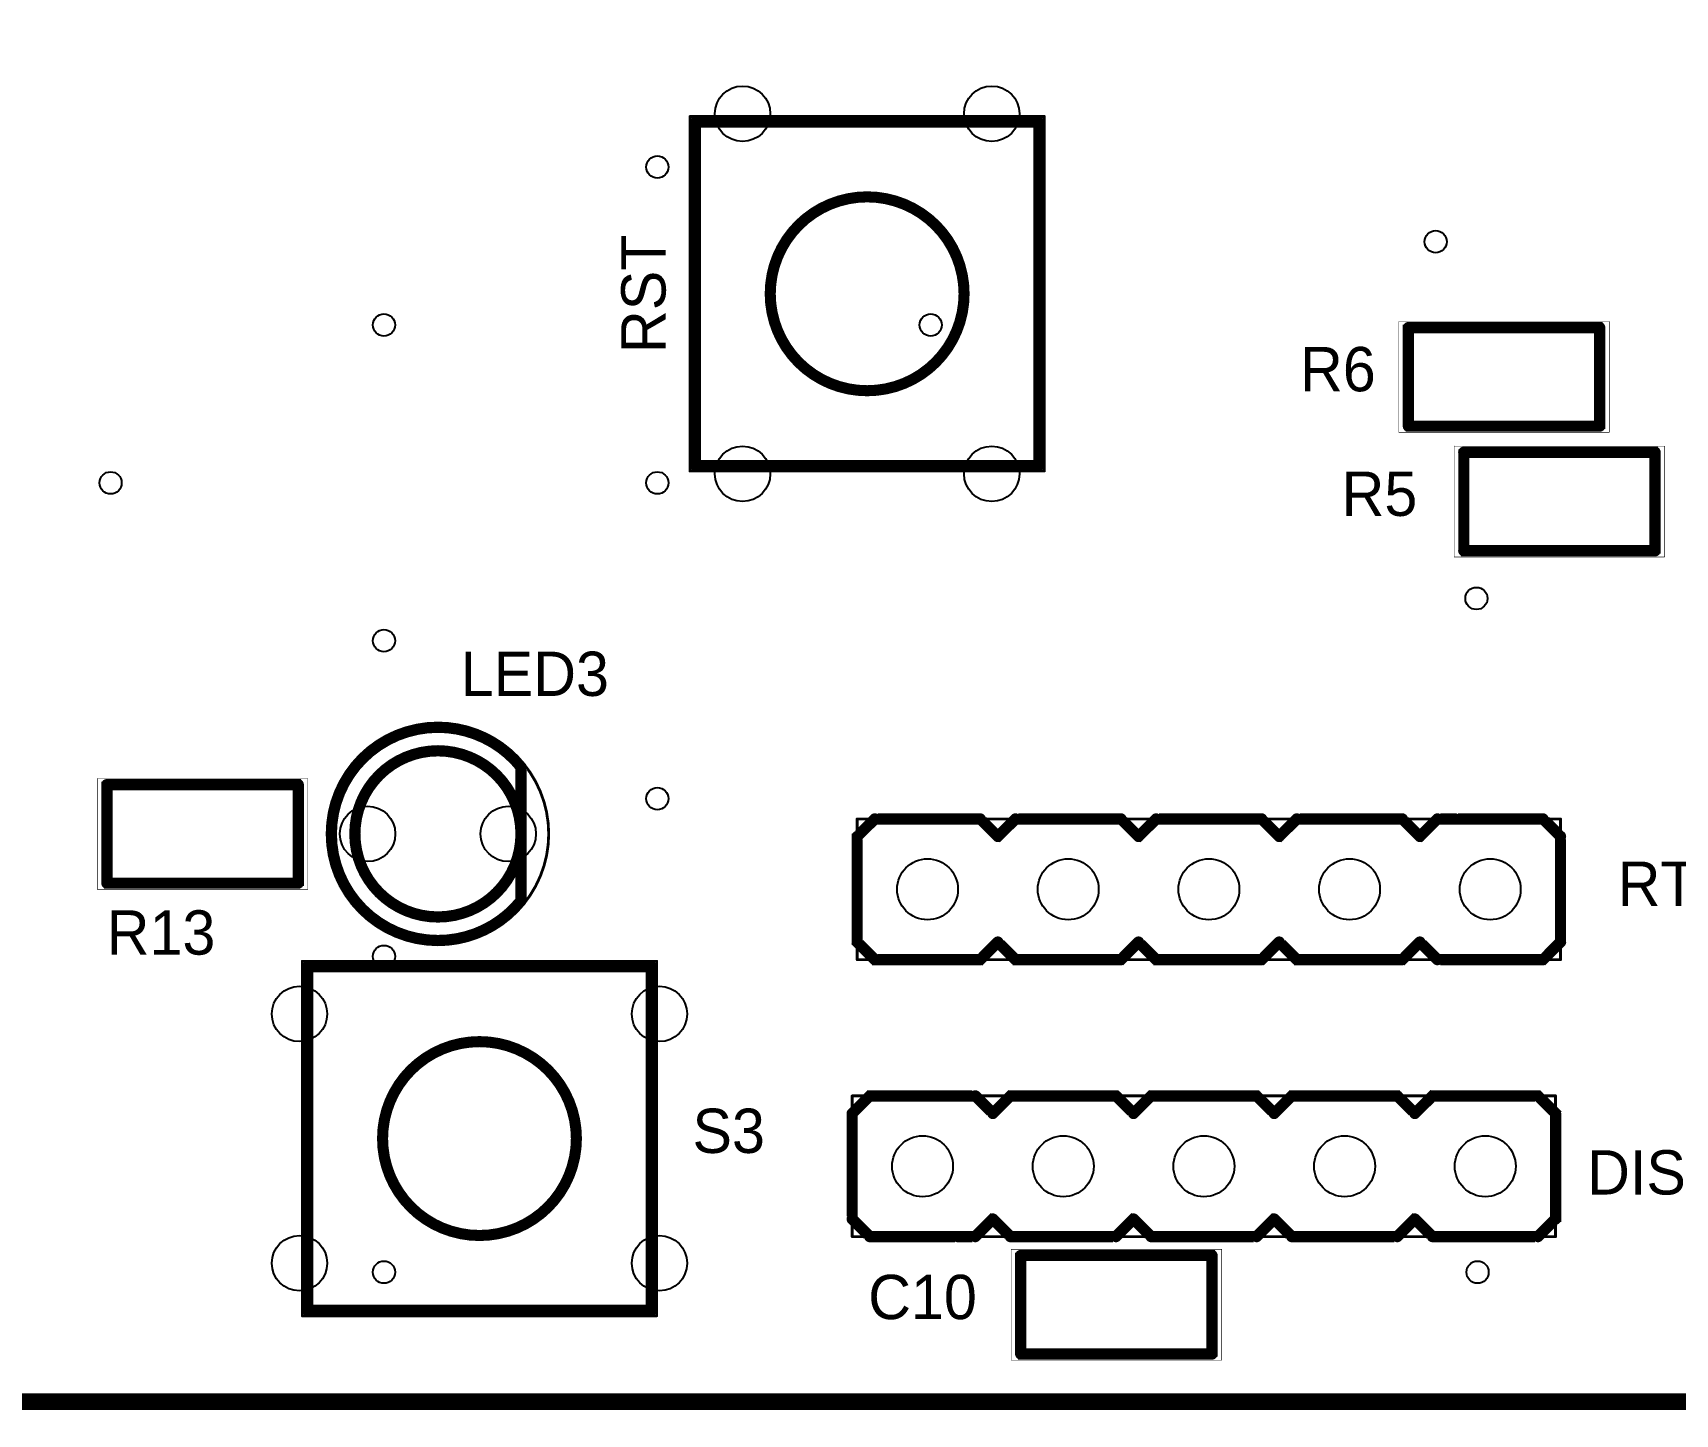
# Model space of a CAD drawing. Extents: x -73 to 71, y 0 to 57.
# Drawn here: x 24.19 to 53.84, y 6.77 to 31.71 of the extents above; entities that cross this region are included whole.
import ezdxf
from ezdxf.enums import TextEntityAlignment as Align

# ---------------------------------------------------------------- set-up
doc = ezdxf.new("R2010")
doc.units = 0
doc.layers.get('0').update_dxf_attribs({"linetype": 'CONTINUOUS'})
for name, color, linetype in [('_BOARD', 252, 'CONTINUOUS'), ('_DRILL', 251, 'CONTINUOUS'), ('SILKSCREEN_TOP', 1, 'CONTINUOUS')]:
    doc.layers.add(name, color=color, linetype=linetype)

# ---------------------------------------------------------------- blocks, each defined once
blk = doc.blocks.new('_HOLE')
blk.add_circle((0, 0), 0.5)

msp = doc.modelspace()

# ---------------------------------------------------------------- linework, layer by layer
at = {"layer": '_BOARD'}
msp.add_lwpolyline([(21, 7, 0.3, 0.3, 0), (55.5, 7, 0.15, 0.15, 0), (55.5, 6.925, 0.15, 0.15, 1), (55.5, 7.075, 0, 0, 0), (55.447, 7.053, 0.15, 0.15, 1), (55.553, 6.947, 0, 0, 0), (55.5, 7, 0, 0, 0), (55.5, 7, 0.3, 0.3, 0), (70.5, 22, 0.15, 0.15, 0), (70.553, 21.947, 0.15, 0.15, 1), (70.447, 22.053, 0, 0, 0), (70.425, 22, 0.15, 0.15, 1), (70.575, 22, 0, 0, 0), (70.5, 22, 0, 0, 0), (70.5, 22, 0.3, 0.3, 0), (70.5, 54, 0.15, 0.15, 0)], format="xyseb", dxfattribs=at)
at = {"layer": '_TOP_SIDE_'}
for points in [[(36.038, 23.8, 0.025, 0.025, 1), (36.063, 23.8, 0, 0, 0), (36.05, 23.8, 0, 0, 0), (36.05, 23.8, 0.05, 0.05, 0), (36.05, 30.2, 0.025, 0.025, 0), (36.063, 30.2, 0.025, 0.025, 1), (36.038, 30.2, 0, 0, 0), (36.05, 30.212, 0.025, 0.025, 1), (36.05, 30.188, 0, 0, 0), (36.05, 30.2, 0, 0, 0), (36.05, 30.2, 0.05, 0.05, 0), (42.45, 30.2, 0.025, 0.025, 0), (42.45, 30.188, 0.025, 0.025, 1), (42.45, 30.212, 0, 0, 0), (42.462, 30.2, 0.025, 0.025, 1), (42.438, 30.2, 0, 0, 0), (42.45, 30.2, 0, 0, 0), (42.45, 30.2, 0.05, 0.05, 0), (42.45, 23.8, 0.025, 0.025, 0), (42.438, 23.8, 0.025, 0.025, 1), (42.462, 23.8, 0, 0, 0), (42.45, 23.788, 0.025, 0.025, 1), (42.45, 23.813, 0, 0, 0), (42.45, 23.8, 0, 0, 0), (42.45, 23.8, 0.05, 0.05, 0), (36.05, 23.8, 0.05, 0.05, 0), (36.05, 23.8, 0, 0, 0), (36.05, 23.8, 0.025, 0.025, 0), (36.05, 23.813, 0.025, 0.025, 1), (36.05, 23.788, 0, 0, 0)], [(48.852, 26.5, 0.005, 0.005, 1), (48.847, 26.5, 0, 0, 0), (48.85, 26.5, 0, 0, 0), (48.85, 26.5, 0.01, 0.01, 0), (48.85, 24.5, 0.005, 0.005, 0), (48.847, 24.5, 0.005, 0.005, 1), (48.852, 24.5, 0, 0, 0), (48.85, 24.503, 0.005, 0.005, 1), (48.85, 24.497, 0, 0, 0), (48.85, 24.5, 0, 0, 0), (48.85, 24.5, 0.01, 0.01, 0), (52.65, 24.5, 0.005, 0.005, 0), (52.65, 24.497, 0.005, 0.005, 1), (52.65, 24.503, 0, 0, 0), (52.648, 24.5, 0.005, 0.005, 1), (52.653, 24.5, 0, 0, 0), (52.65, 24.5, 0, 0, 0), (52.65, 24.5, 0.01, 0.01, 0), (52.65, 26.5, 0.005, 0.005, 0), (52.653, 26.5, 0.005, 0.005, 1), (52.648, 26.5, 0, 0, 0), (52.65, 26.497, 0.005, 0.005, 1), (52.65, 26.503, 0, 0, 0), (52.65, 26.5, 0, 0, 0), (52.65, 26.5, 0.01, 0.01, 0), (48.85, 26.5, 0.01, 0.01, 0), (48.85, 26.5, 0, 0, 0), (48.85, 26.5, 0.005, 0.005, 0), (48.85, 26.503, 0.005, 0.005, 1), (48.85, 26.497, 0, 0, 0)], [(49.852, 24.25, 0.005, 0.005, 1), (49.847, 24.25, 0, 0, 0), (49.85, 24.25, 0, 0, 0), (49.85, 24.25, 0.01, 0.01, 0), (49.85, 22.25, 0.005, 0.005, 0), (49.847, 22.25, 0.005, 0.005, 1), (49.852, 22.25, 0, 0, 0), (49.85, 22.253, 0.005, 0.005, 1), (49.85, 22.247, 0, 0, 0), (49.85, 22.25, 0, 0, 0), (49.85, 22.25, 0.01, 0.01, 0), (53.65, 22.25, 0.005, 0.005, 0), (53.65, 22.247, 0.005, 0.005, 1), (53.65, 22.253, 0, 0, 0), (53.648, 22.25, 0.005, 0.005, 1), (53.653, 22.25, 0, 0, 0), (53.65, 22.25, 0, 0, 0), (53.65, 22.25, 0.01, 0.01, 0), (53.65, 24.25, 0.005, 0.005, 0), (53.653, 24.25, 0.005, 0.005, 1), (53.648, 24.25, 0, 0, 0), (53.65, 24.247, 0.005, 0.005, 1), (53.65, 24.253, 0, 0, 0), (53.65, 24.25, 0, 0, 0), (53.65, 24.25, 0.01, 0.01, 0), (49.85, 24.25, 0.01, 0.01, 0), (49.85, 24.25, 0, 0, 0), (49.85, 24.25, 0.005, 0.005, 0), (49.85, 24.253, 0.005, 0.005, 1), (49.85, 24.247, 0, 0, 0)], [(31.5, 19.237, 0.025, 0.025, 1), (31.5, 19.263, 0, 0, 0), (31.5, 19.25, 0, 0, 0), (31.5, 19.25, 0.051, 0.051, 1), (31.5, 15.25, 0.025, 0.025, 0), (31.5, 15.237, 0.025, 0.025, 1), (31.5, 15.263, 0, 0, 0), (31.5, 15.263, 0.025, 0.025, 1), (31.5, 15.237, 0, 0, 0), (31.5, 15.25, 0, 0, 0), (31.5, 15.25, 0.051, 0.051, 1), (31.5, 19.25, 0.051, 0.051, 0), (31.5, 19.25, 0, 0, 0), (31.5, 19.25, 0.025, 0.025, 0), (31.5, 19.263, 0.025, 0.025, 1), (31.5, 19.237, 0, 0, 0)], [(29.148, 16.25, 0.005, 0.005, 1), (29.153, 16.25, 0, 0, 0), (29.15, 16.25, 0, 0, 0), (29.15, 16.25, 0.01, 0.01, 0), (29.15, 18.25, 0.005, 0.005, 0), (29.153, 18.25, 0.005, 0.005, 1), (29.148, 18.25, 0, 0, 0), (29.15, 18.247, 0.005, 0.005, 1), (29.15, 18.253, 0, 0, 0), (29.15, 18.25, 0, 0, 0), (29.15, 18.25, 0.01, 0.01, 0), (25.35, 18.25, 0.005, 0.005, 0), (25.35, 18.253, 0.005, 0.005, 1), (25.35, 18.247, 0, 0, 0), (25.352, 18.25, 0.005, 0.005, 1), (25.348, 18.25, 0, 0, 0), (25.35, 18.25, 0, 0, 0), (25.35, 18.25, 0.01, 0.01, 0), (25.35, 16.25, 0.005, 0.005, 0), (25.348, 16.25, 0.005, 0.005, 1), (25.352, 16.25, 0, 0, 0), (25.35, 16.253, 0.005, 0.005, 1), (25.35, 16.247, 0, 0, 0), (25.35, 16.25, 0, 0, 0), (25.35, 16.25, 0.01, 0.01, 0), (29.15, 16.25, 0.01, 0.01, 0), (29.15, 16.25, 0, 0, 0), (29.15, 16.25, 0.005, 0.005, 0), (29.15, 16.247, 0.005, 0.005, 1), (29.15, 16.253, 0, 0, 0)], [(51.77, 14.967, 0.025, 0.025, 1), (51.77, 14.993, 0, 0, 0), (51.77, 14.98, 0, 0, 0), (51.77, 14.98, 0.051, 0.051, 0), (39.07, 14.98, 0.025, 0.025, 0), (39.07, 14.993, 0.025, 0.025, 1), (39.07, 14.967, 0, 0, 0), (39.057, 14.98, 0.025, 0.025, 1), (39.083, 14.98, 0, 0, 0), (39.07, 14.98, 0, 0, 0), (39.07, 14.98, 0.051, 0.051, 0), (39.07, 17.52, 0.025, 0.025, 0), (39.083, 17.52, 0.025, 0.025, 1), (39.057, 17.52, 0, 0, 0), (39.07, 17.533, 0.025, 0.025, 1), (39.07, 17.507, 0, 0, 0), (39.07, 17.52, 0, 0, 0), (39.07, 17.52, 0.051, 0.051, 0), (51.77, 17.52, 0.025, 0.025, 0), (51.77, 17.507, 0.025, 0.025, 1), (51.77, 17.533, 0, 0, 0), (51.783, 17.52, 0.025, 0.025, 1), (51.757, 17.52, 0, 0, 0), (51.77, 17.52, 0, 0, 0), (51.77, 17.52, 0.051, 0.051, 0), (51.77, 14.98, 0.051, 0.051, 0), (51.77, 14.98, 0, 0, 0), (51.77, 14.98, 0.025, 0.025, 0), (51.757, 14.98, 0.025, 0.025, 1), (51.783, 14.98, 0, 0, 0)], [(29.05, 14.963, 0.025, 0.025, 1), (29.05, 14.938, 0, 0, 0), (29.05, 14.95, 0, 0, 0), (29.05, 14.95, 0.05, 0.05, 0), (35.45, 14.95, 0.025, 0.025, 0), (35.45, 14.938, 0.025, 0.025, 1), (35.45, 14.963, 0, 0, 0), (35.462, 14.95, 0.025, 0.025, 1), (35.438, 14.95, 0, 0, 0), (35.45, 14.95, 0, 0, 0), (35.45, 14.95, 0.05, 0.05, 0), (35.45, 8.55, 0.025, 0.025, 0), (35.438, 8.55, 0.025, 0.025, 1), (35.462, 8.55, 0, 0, 0), (35.45, 8.537, 0.025, 0.025, 1), (35.45, 8.563, 0, 0, 0), (35.45, 8.55, 0, 0, 0), (35.45, 8.55, 0.05, 0.05, 0), (29.05, 8.55, 0.025, 0.025, 0), (29.05, 8.563, 0.025, 0.025, 1), (29.05, 8.537, 0, 0, 0), (29.038, 8.55, 0.025, 0.025, 1), (29.063, 8.55, 0, 0, 0), (29.05, 8.55, 0, 0, 0), (29.05, 8.55, 0.05, 0.05, 0), (29.05, 14.95, 0.05, 0.05, 0), (29.05, 14.95, 0, 0, 0), (29.05, 14.95, 0.025, 0.025, 0), (29.063, 14.95, 0.025, 0.025, 1), (29.038, 14.95, 0, 0, 0)], [(38.98, 12.533, 0.025, 0.025, 1), (38.98, 12.507, 0, 0, 0), (38.98, 12.52, 0, 0, 0), (38.98, 12.52, 0.051, 0.051, 0), (51.68, 12.52, 0.025, 0.025, 0), (51.68, 12.507, 0.025, 0.025, 1), (51.68, 12.533, 0, 0, 0), (51.693, 12.52, 0.025, 0.025, 1), (51.667, 12.52, 0, 0, 0), (51.68, 12.52, 0, 0, 0), (51.68, 12.52, 0.051, 0.051, 0), (51.68, 9.98, 0.025, 0.025, 0), (51.667, 9.98, 0.025, 0.025, 1), (51.693, 9.98, 0, 0, 0), (51.68, 9.967, 0.025, 0.025, 1), (51.68, 9.993, 0, 0, 0), (51.68, 9.98, 0, 0, 0), (51.68, 9.98, 0.051, 0.051, 0), (38.98, 9.98, 0.025, 0.025, 0), (38.98, 9.993, 0.025, 0.025, 1), (38.98, 9.967, 0, 0, 0), (38.967, 9.98, 0.025, 0.025, 1), (38.993, 9.98, 0, 0, 0), (38.98, 9.98, 0, 0, 0), (38.98, 9.98, 0.051, 0.051, 0), (38.98, 12.52, 0.051, 0.051, 0), (38.98, 12.52, 0, 0, 0), (38.98, 12.52, 0.025, 0.025, 0), (38.993, 12.52, 0.025, 0.025, 1), (38.967, 12.52, 0, 0, 0)], [(45.648, 7.75, 0.005, 0.005, 1), (45.653, 7.75, 0, 0, 0), (45.65, 7.75, 0, 0, 0), (45.65, 7.75, 0.01, 0.01, 0), (45.65, 9.75, 0.005, 0.005, 0), (45.653, 9.75, 0.005, 0.005, 1), (45.648, 9.75, 0, 0, 0), (45.65, 9.748, 0.005, 0.005, 1), (45.65, 9.752, 0, 0, 0), (45.65, 9.75, 0, 0, 0), (45.65, 9.75, 0.01, 0.01, 0), (41.85, 9.75, 0.005, 0.005, 0), (41.85, 9.752, 0.005, 0.005, 1), (41.85, 9.748, 0, 0, 0), (41.852, 9.75, 0.005, 0.005, 1), (41.847, 9.75, 0, 0, 0), (41.85, 9.75, 0, 0, 0), (41.85, 9.75, 0.01, 0.01, 0), (41.85, 7.75, 0.005, 0.005, 0), (41.847, 7.75, 0.005, 0.005, 1), (41.852, 7.75, 0, 0, 0), (41.85, 7.753, 0.005, 0.005, 1), (41.85, 7.747, 0, 0, 0), (41.85, 7.75, 0, 0, 0), (41.85, 7.75, 0.01, 0.01, 0), (45.65, 7.75, 0.01, 0.01, 0), (45.65, 7.75, 0, 0, 0), (45.65, 7.75, 0.005, 0.005, 0), (45.65, 7.747, 0.005, 0.005, 1), (45.65, 7.753, 0, 0, 0)]]:
    msp.add_lwpolyline(points, format="xyseb", close=True, dxfattribs=at)
at = {"layer": 'SILKSCREEN_TOP'}
for points in [[(42.3, 23.9, 0.1, 0.1, 1), (42.4, 23.9, 0, 0, 0), (42.35, 23.9, 0, 0, 0), (42.35, 23.9, 0.2, 0.2, 0), (42.35, 30.1, 0.1, 0.1, 0), (42.4, 30.1, 0.1, 0.1, 1), (42.3, 30.1, 0, 0, 0), (42.35, 30.05, 0.1, 0.1, 1), (42.35, 30.15, 0, 0, 0), (42.35, 30.1, 0, 0, 0), (42.35, 30.1, 0.2, 0.2, 0), (36.15, 30.1, 0.1, 0.1, 0), (36.15, 30.15, 0.1, 0.1, 1), (36.15, 30.05, 0, 0, 0), (36.2, 30.1, 0.1, 0.1, 1), (36.1, 30.1, 0, 0, 0), (36.15, 30.1, 0, 0, 0), (36.15, 30.1, 0.2, 0.2, 0), (36.15, 23.9, 0.1, 0.1, 0), (36.1, 23.9, 0.1, 0.1, 1), (36.2, 23.9, 0, 0, 0), (36.15, 23.95, 0.1, 0.1, 1), (36.15, 23.85, 0, 0, 0), (36.15, 23.9, 0, 0, 0), (36.15, 23.9, 0.2, 0.2, 0), (42.35, 23.9, 0.2, 0.2, 0), (42.35, 23.9, 0, 0, 0), (42.35, 23.9, 0.1, 0.1, 0), (42.35, 23.85, 0.1, 0.1, 1), (42.35, 23.95, 0, 0, 0)], [(37.55, 27, 0.1, 0.1, 1), (37.45, 27, 0, 0, 0), (37.5, 27, 0, 0, 0), (37.5, 27, 0.2, 0.2, 1), (41, 27, 0.1, 0.1, 0), (41.05, 27, 0.1, 0.1, 1), (40.95, 27, 0, 0, 0), (40.95, 27, 0.1, 0.1, 1), (41.05, 27, 0, 0, 0), (41, 27, 0, 0, 0), (41, 27, 0.2, 0.2, 1), (37.5, 27, 0.2, 0.2, 0), (37.5, 27, 0, 0, 0), (37.5, 27, 0.1, 0.1, 0), (37.45, 27, 0.1, 0.1, 1), (37.55, 27, 0, 0, 0)], [(52.528, 26.389, 0.102, 0.102, 1), (52.426, 26.389, 0, 0, 0), (52.477, 26.389, 0, 0, 0), (52.477, 26.389, 0.203, 0.203, 0), (52.477, 24.611, 0.102, 0.102, 0), (52.426, 24.611, 0.102, 0.102, 1), (52.528, 24.611, 0, 0, 0), (52.477, 24.56, 0.102, 0.102, 1), (52.477, 24.662, 0, 0, 0), (52.477, 24.611, 0, 0, 0), (52.477, 24.611, 0.203, 0.203, 0), (49.023, 24.611, 0.102, 0.102, 0), (49.023, 24.662, 0.102, 0.102, 1), (49.023, 24.56, 0, 0, 0), (48.972, 24.611, 0.102, 0.102, 1), (49.074, 24.611, 0, 0, 0), (49.023, 24.611, 0, 0, 0), (49.023, 24.611, 0.203, 0.203, 0), (49.023, 26.389, 0.102, 0.102, 0), (49.074, 26.389, 0.102, 0.102, 1), (48.972, 26.389, 0, 0, 0), (49.023, 26.44, 0.102, 0.102, 1), (49.023, 26.338, 0, 0, 0), (49.023, 26.389, 0, 0, 0), (49.023, 26.389, 0.203, 0.203, 0), (52.477, 26.389, 0.203, 0.203, 0), (52.477, 26.389, 0, 0, 0), (52.477, 26.389, 0.102, 0.102, 0), (52.477, 26.338, 0.102, 0.102, 1), (52.477, 26.44, 0, 0, 0)], [(53.528, 24.139, 0.102, 0.102, 1), (53.426, 24.139, 0, 0, 0), (53.477, 24.139, 0, 0, 0), (53.477, 24.139, 0.203, 0.203, 0), (53.477, 22.361, 0.102, 0.102, 0), (53.426, 22.361, 0.102, 0.102, 1), (53.528, 22.361, 0, 0, 0), (53.477, 22.31, 0.102, 0.102, 1), (53.477, 22.412, 0, 0, 0), (53.477, 22.361, 0, 0, 0), (53.477, 22.361, 0.203, 0.203, 0), (50.023, 22.361, 0.102, 0.102, 0), (50.023, 22.412, 0.102, 0.102, 1), (50.023, 22.31, 0, 0, 0), (49.972, 22.361, 0.102, 0.102, 1), (50.074, 22.361, 0, 0, 0), (50.023, 22.361, 0, 0, 0), (50.023, 22.361, 0.203, 0.203, 0), (50.023, 24.139, 0.102, 0.102, 0), (50.074, 24.139, 0.102, 0.102, 1), (49.972, 24.139, 0, 0, 0), (50.023, 24.19, 0.102, 0.102, 1), (50.023, 24.088, 0, 0, 0), (50.023, 24.139, 0, 0, 0), (50.023, 24.139, 0.203, 0.203, 0), (53.477, 24.139, 0.203, 0.203, 0), (53.477, 24.139, 0, 0, 0), (53.477, 24.139, 0.102, 0.102, 0), (53.477, 24.088, 0.102, 0.102, 1), (53.477, 24.19, 0, 0, 0)], [(31.5, 19.124, 0.102, 0.102, 1), (31.5, 19.226, 0, 0, 0), (31.5, 19.175, 0, 0, 0), (31.5, 19.175, 0.203, 0.203, 1), (31.5, 15.325, 0.102, 0.102, 0), (31.5, 15.274, 0.102, 0.102, 1), (31.5, 15.376, 0, 0, 0), (31.5, 15.376, 0.102, 0.102, 1), (31.5, 15.274, 0, 0, 0), (31.5, 15.325, 0, 0, 0), (31.5, 15.325, 0.203, 0.203, 0.227), (33, 16.044, 0.102, 0.102, 0), (33.04, 16.012, 0.102, 0.102, 1), (32.96, 16.075, 0, 0, 0), (32.949, 16.044, 0.102, 0.102, 1), (33.051, 16.044, 0, 0, 0), (33, 16.044, 0, 0, 0), (33, 16.044, 0.203, 0.203, 0), (33, 18.456, 0.102, 0.102, 0), (33.051, 18.456, 0.102, 0.102, 1), (32.949, 18.456, 0, 0, 0), (32.96, 18.425, 0.102, 0.102, 1), (33.04, 18.488, 0, 0, 0), (33, 18.456, 0, 0, 0), (33, 18.456, 0.203, 0.203, 0.227), (31.5, 19.175, 0.203, 0.203, 0), (31.5, 19.175, 0, 0, 0), (31.5, 19.175, 0.102, 0.102, 0), (31.5, 19.226, 0.102, 0.102, 1), (31.5, 19.124, 0, 0, 0)], [(31.5, 18.699, 0.102, 0.102, 1), (31.5, 18.801, 0, 0, 0), (31.5, 18.75, 0, 0, 0), (31.5, 18.75, 0.203, 0.203, 1), (31.5, 15.75, 0.102, 0.102, 0), (31.5, 15.699, 0.102, 0.102, 1), (31.5, 15.801, 0, 0, 0), (31.5, 15.801, 0.102, 0.102, 1), (31.5, 15.699, 0, 0, 0), (31.5, 15.75, 0, 0, 0), (31.5, 15.75, 0.203, 0.203, 1), (31.5, 18.75, 0.203, 0.203, 0), (31.5, 18.75, 0, 0, 0), (31.5, 18.75, 0.102, 0.102, 0), (31.5, 18.801, 0.102, 0.102, 1), (31.5, 18.699, 0, 0, 0)], [(25.472, 16.361, 0.102, 0.102, 1), (25.574, 16.361, 0, 0, 0), (25.523, 16.361, 0, 0, 0), (25.523, 16.361, 0.203, 0.203, 0), (25.523, 18.139, 0.102, 0.102, 0), (25.574, 18.139, 0.102, 0.102, 1), (25.472, 18.139, 0, 0, 0), (25.523, 18.19, 0.102, 0.102, 1), (25.523, 18.088, 0, 0, 0), (25.523, 18.139, 0, 0, 0), (25.523, 18.139, 0.203, 0.203, 0), (28.977, 18.139, 0.102, 0.102, 0), (28.977, 18.088, 0.102, 0.102, 1), (28.977, 18.19, 0, 0, 0), (29.028, 18.139, 0.102, 0.102, 1), (28.926, 18.139, 0, 0, 0), (28.977, 18.139, 0, 0, 0), (28.977, 18.139, 0.203, 0.203, 0), (28.977, 16.361, 0.102, 0.102, 0), (28.926, 16.361, 0.102, 0.102, 1), (29.028, 16.361, 0, 0, 0), (28.977, 16.31, 0.102, 0.102, 1), (28.977, 16.412, 0, 0, 0), (28.977, 16.361, 0, 0, 0), (28.977, 16.361, 0.203, 0.203, 0), (25.523, 16.361, 0.203, 0.203, 0), (25.523, 16.361, 0, 0, 0), (25.523, 16.361, 0.102, 0.102, 0), (25.523, 16.412, 0.102, 0.102, 1), (25.523, 16.31, 0, 0, 0)], [(29.15, 8.7, 0.1, 0.1, 1), (29.15, 8.6, 0, 0, 0), (29.15, 8.65, 0, 0, 0), (29.15, 8.65, 0.2, 0.2, 0), (35.35, 8.65, 0.1, 0.1, 0), (35.35, 8.6, 0.1, 0.1, 1), (35.35, 8.7, 0, 0, 0), (35.3, 8.65, 0.1, 0.1, 1), (35.4, 8.65, 0, 0, 0), (35.35, 8.65, 0, 0, 0), (35.35, 8.65, 0.2, 0.2, 0), (35.35, 14.85, 0.1, 0.1, 0), (35.4, 14.85, 0.1, 0.1, 1), (35.3, 14.85, 0, 0, 0), (35.35, 14.8, 0.1, 0.1, 1), (35.35, 14.9, 0, 0, 0), (35.35, 14.85, 0, 0, 0), (35.35, 14.85, 0.2, 0.2, 0), (29.15, 14.85, 0.1, 0.1, 0), (29.15, 14.9, 0.1, 0.1, 1), (29.15, 14.8, 0, 0, 0), (29.2, 14.85, 0.1, 0.1, 1), (29.1, 14.85, 0, 0, 0), (29.15, 14.85, 0, 0, 0), (29.15, 14.85, 0.2, 0.2, 0), (29.15, 8.65, 0.2, 0.2, 0), (29.15, 8.65, 0, 0, 0), (29.15, 8.65, 0.1, 0.1, 0), (29.1, 8.65, 0.1, 0.1, 1), (29.2, 8.65, 0, 0, 0)], [(32.25, 13.45, 0.1, 0.1, 1), (32.25, 13.55, 0, 0, 0), (32.25, 13.5, 0, 0, 0), (32.25, 13.5, 0.2, 0.2, 1), (32.25, 10, 0.1, 0.1, 0), (32.25, 9.95, 0.1, 0.1, 1), (32.25, 10.05, 0, 0, 0), (32.25, 10.05, 0.1, 0.1, 1), (32.25, 9.95, 0, 0, 0), (32.25, 10, 0, 0, 0), (32.25, 10, 0.2, 0.2, 1), (32.25, 13.5, 0.2, 0.2, 0), (32.25, 13.5, 0, 0, 0), (32.25, 13.5, 0.1, 0.1, 0), (32.25, 13.55, 0.1, 0.1, 1), (32.25, 13.45, 0, 0, 0)], [(41.972, 7.861, 0.102, 0.102, 1), (42.074, 7.861, 0, 0, 0), (42.023, 7.861, 0, 0, 0), (42.023, 7.861, 0.203, 0.203, 0), (42.023, 9.639, 0.102, 0.102, 0), (42.074, 9.639, 0.102, 0.102, 1), (41.972, 9.639, 0, 0, 0), (42.023, 9.69, 0.102, 0.102, 1), (42.023, 9.588, 0, 0, 0), (42.023, 9.639, 0, 0, 0), (42.023, 9.639, 0.203, 0.203, 0), (45.477, 9.639, 0.102, 0.102, 0), (45.477, 9.588, 0.102, 0.102, 1), (45.477, 9.69, 0, 0, 0), (45.528, 9.639, 0.102, 0.102, 1), (45.426, 9.639, 0, 0, 0), (45.477, 9.639, 0, 0, 0), (45.477, 9.639, 0.203, 0.203, 0), (45.477, 7.861, 0.102, 0.102, 0), (45.426, 7.861, 0.102, 0.102, 1), (45.528, 7.861, 0, 0, 0), (45.477, 7.81, 0.102, 0.102, 1), (45.477, 7.912, 0, 0, 0), (45.477, 7.861, 0, 0, 0), (45.477, 7.861, 0.203, 0.203, 0), (42.023, 7.861, 0.203, 0.203, 0), (42.023, 7.861, 0, 0, 0), (42.023, 7.861, 0.102, 0.102, 0), (42.023, 7.912, 0.102, 0.102, 1), (42.023, 7.81, 0, 0, 0)]]:
    msp.add_lwpolyline(points, format="xyseb", close=True, dxfattribs=at)
for points in [[(39.423, 17.484, 0.102, 0.102, 1), (39.352, 17.556, 0, 0, 0), (39.388, 17.52, 0, 0, 0), (39.388, 17.52, 0.203, 0.203, 0), (39.07, 17.203, 0.203, 0.203, 0), (39.07, 17.203, 0, 0, 0), (39.07, 17.203, 0.102, 0.102, 0), (39.034, 17.238, 0.102, 0.102, 1), (39.106, 17.167, 0, 0, 0)], [(42.245, 17.469, 0.102, 0.102, 1), (42.245, 17.571, 0, 0, 0), (42.245, 17.52, 0, 0, 0), (42.245, 17.52, 0.203, 0.203, 0), (41.928, 17.52, 0.102, 0.102, 0), (41.928, 17.571, 0.102, 0.102, 1), (41.928, 17.469, 0, 0, 0), (41.963, 17.484, 0.102, 0.102, 1), (41.892, 17.556, 0, 0, 0), (41.928, 17.52, 0, 0, 0), (41.928, 17.52, 0.203, 0.203, 0), (41.61, 17.203, 0.102, 0.102, 0), (41.574, 17.238, 0.102, 0.102, 1), (41.646, 17.167, 0, 0, 0), (41.574, 17.167, 0.102, 0.102, 1), (41.646, 17.238, 0, 0, 0), (41.61, 17.203, 0, 0, 0), (41.61, 17.203, 0.203, 0.203, 0), (41.292, 17.52, 0.102, 0.102, 0), (41.328, 17.556, 0.102, 0.102, 1), (41.257, 17.484, 0, 0, 0), (41.292, 17.469, 0.102, 0.102, 1), (41.292, 17.571, 0, 0, 0), (41.292, 17.52, 0, 0, 0), (41.292, 17.52, 0.203, 0.203, 0), (39.388, 17.52, 0.203, 0.203, 0), (39.388, 17.52, 0, 0, 0), (39.388, 17.52, 0.102, 0.102, 0), (39.388, 17.571, 0.102, 0.102, 1), (39.388, 17.469, 0, 0, 0)], [(41.963, 17.484, 0.102, 0.102, 1), (41.892, 17.556, 0, 0, 0), (41.928, 17.52, 0, 0, 0), (41.928, 17.52, 0.203, 0.203, 0), (41.61, 17.203, 0.203, 0.203, 0), (41.61, 17.203, 0, 0, 0), (41.61, 17.203, 0.102, 0.102, 0), (41.574, 17.238, 0.102, 0.102, 1), (41.646, 17.167, 0, 0, 0)], [(44.785, 17.469, 0.102, 0.102, 1), (44.785, 17.571, 0, 0, 0), (44.785, 17.52, 0, 0, 0), (44.785, 17.52, 0.203, 0.203, 0), (44.468, 17.52, 0.102, 0.102, 0), (44.468, 17.571, 0.102, 0.102, 1), (44.468, 17.469, 0, 0, 0), (44.503, 17.484, 0.102, 0.102, 1), (44.432, 17.556, 0, 0, 0), (44.468, 17.52, 0, 0, 0), (44.468, 17.52, 0.203, 0.203, 0), (44.15, 17.203, 0.102, 0.102, 0), (44.114, 17.238, 0.102, 0.102, 1), (44.186, 17.167, 0, 0, 0), (44.114, 17.167, 0.102, 0.102, 1), (44.186, 17.238, 0, 0, 0), (44.15, 17.203, 0, 0, 0), (44.15, 17.203, 0.203, 0.203, 0), (43.833, 17.52, 0.102, 0.102, 0), (43.868, 17.556, 0.102, 0.102, 1), (43.797, 17.484, 0, 0, 0), (43.833, 17.469, 0.102, 0.102, 1), (43.833, 17.571, 0, 0, 0), (43.833, 17.52, 0, 0, 0), (43.833, 17.52, 0.203, 0.203, 0), (41.928, 17.52, 0.203, 0.203, 0), (41.928, 17.52, 0, 0, 0), (41.928, 17.52, 0.102, 0.102, 0), (41.928, 17.571, 0.102, 0.102, 1), (41.928, 17.469, 0, 0, 0)], [(44.503, 17.484, 0.102, 0.102, 1), (44.432, 17.556, 0, 0, 0), (44.468, 17.52, 0, 0, 0), (44.468, 17.52, 0.203, 0.203, 0), (44.15, 17.203, 0.203, 0.203, 0), (44.15, 17.203, 0, 0, 0), (44.15, 17.203, 0.102, 0.102, 0), (44.114, 17.238, 0.102, 0.102, 1), (44.186, 17.167, 0, 0, 0)], [(47.325, 17.469, 0.102, 0.102, 1), (47.325, 17.571, 0, 0, 0), (47.325, 17.52, 0, 0, 0), (47.325, 17.52, 0.203, 0.203, 0), (47.008, 17.52, 0.102, 0.102, 0), (47.008, 17.571, 0.102, 0.102, 1), (47.008, 17.469, 0, 0, 0), (47.043, 17.484, 0.102, 0.102, 1), (46.972, 17.556, 0, 0, 0), (47.008, 17.52, 0, 0, 0), (47.008, 17.52, 0.203, 0.203, 0), (46.69, 17.203, 0.102, 0.102, 0), (46.654, 17.238, 0.102, 0.102, 1), (46.726, 17.167, 0, 0, 0), (46.654, 17.167, 0.102, 0.102, 1), (46.726, 17.238, 0, 0, 0), (46.69, 17.203, 0, 0, 0), (46.69, 17.203, 0.203, 0.203, 0), (46.373, 17.52, 0.102, 0.102, 0), (46.408, 17.556, 0.102, 0.102, 1), (46.337, 17.484, 0, 0, 0), (46.373, 17.469, 0.102, 0.102, 1), (46.373, 17.571, 0, 0, 0), (46.373, 17.52, 0, 0, 0), (46.373, 17.52, 0.203, 0.203, 0), (44.468, 17.52, 0.203, 0.203, 0), (44.468, 17.52, 0, 0, 0), (44.468, 17.52, 0.102, 0.102, 0), (44.468, 17.571, 0.102, 0.102, 1), (44.468, 17.469, 0, 0, 0)], [(47.043, 17.484, 0.102, 0.102, 1), (46.972, 17.556, 0, 0, 0), (47.008, 17.52, 0, 0, 0), (47.008, 17.52, 0.203, 0.203, 0), (46.69, 17.203, 0.203, 0.203, 0), (46.69, 17.203, 0, 0, 0), (46.69, 17.203, 0.102, 0.102, 0), (46.654, 17.238, 0.102, 0.102, 1), (46.726, 17.167, 0, 0, 0)], [(49.865, 17.469, 0.102, 0.102, 1), (49.865, 17.571, 0, 0, 0), (49.865, 17.52, 0, 0, 0), (49.865, 17.52, 0.203, 0.203, 0), (49.547, 17.52, 0.102, 0.102, 0), (49.547, 17.571, 0.102, 0.102, 1), (49.547, 17.469, 0, 0, 0), (49.583, 17.484, 0.102, 0.102, 1), (49.512, 17.556, 0, 0, 0), (49.547, 17.52, 0, 0, 0), (49.547, 17.52, 0.203, 0.203, 0), (49.23, 17.203, 0.102, 0.102, 0), (49.194, 17.238, 0.102, 0.102, 1), (49.266, 17.167, 0, 0, 0), (49.194, 17.167, 0.102, 0.102, 1), (49.266, 17.238, 0, 0, 0), (49.23, 17.203, 0, 0, 0), (49.23, 17.203, 0.203, 0.203, 0), (48.913, 17.52, 0.102, 0.102, 0), (48.948, 17.556, 0.102, 0.102, 1), (48.877, 17.484, 0, 0, 0), (48.913, 17.469, 0.102, 0.102, 1), (48.913, 17.571, 0, 0, 0), (48.913, 17.52, 0, 0, 0), (48.913, 17.52, 0.203, 0.203, 0), (47.008, 17.52, 0.203, 0.203, 0), (47.008, 17.52, 0, 0, 0), (47.008, 17.52, 0.102, 0.102, 0), (47.008, 17.571, 0.102, 0.102, 1), (47.008, 17.469, 0, 0, 0)], [(51.453, 17.469, 0.102, 0.102, 1), (51.453, 17.571, 0, 0, 0), (51.453, 17.52, 0, 0, 0), (51.453, 17.52, 0.203, 0.203, 0), (49.865, 17.52, 0.203, 0.203, 0), (49.865, 17.52, 0, 0, 0), (49.865, 17.52, 0.102, 0.102, 0), (49.865, 17.571, 0.102, 0.102, 1), (49.865, 17.469, 0, 0, 0)], [(51.734, 17.167, 0.102, 0.102, 1), (51.806, 17.238, 0, 0, 0), (51.77, 17.203, 0, 0, 0), (51.77, 17.203, 0.203, 0.203, 0), (51.453, 17.52, 0.203, 0.203, 0), (51.453, 17.52, 0, 0, 0), (51.453, 17.52, 0.102, 0.102, 0), (51.488, 17.556, 0.102, 0.102, 1), (51.417, 17.484, 0, 0, 0)], [(39.019, 15.297, 0.102, 0.102, 1), (39.121, 15.297, 0, 0, 0), (39.07, 15.297, 0, 0, 0), (39.07, 15.297, 0.203, 0.203, 0), (39.07, 17.203, 0.203, 0.203, 0), (39.07, 17.203, 0, 0, 0), (39.07, 17.203, 0.102, 0.102, 0), (39.121, 17.203, 0.102, 0.102, 1), (39.019, 17.203, 0, 0, 0)], [(51.719, 15.297, 0.102, 0.102, 1), (51.821, 15.297, 0, 0, 0), (51.77, 15.297, 0, 0, 0), (51.77, 15.297, 0.203, 0.203, 0), (51.77, 17.203, 0.203, 0.203, 0), (51.77, 17.203, 0, 0, 0), (51.77, 17.203, 0.102, 0.102, 0), (51.821, 17.203, 0.102, 0.102, 1), (51.719, 17.203, 0, 0, 0)], [(39.352, 14.944, 0.102, 0.102, 1), (39.423, 15.016, 0, 0, 0), (39.388, 14.98, 0, 0, 0), (39.388, 14.98, 0.203, 0.203, 0), (39.07, 15.297, 0.203, 0.203, 0), (39.07, 15.297, 0, 0, 0), (39.07, 15.297, 0.102, 0.102, 0), (39.106, 15.333, 0.102, 0.102, 1), (39.034, 15.262, 0, 0, 0)], [(43.833, 15.031, 0.102, 0.102, -1), (43.833, 14.929, 0, 0, 0), (43.833, 14.98, 0, 0, 0), (43.833, 14.98, 0.203, 0.203, 0), (41.928, 14.98, 0.102, 0.102, 0), (41.928, 14.929, 0.102, 0.102, -1), (41.928, 15.031, 0, 0, 0), (41.892, 14.944, 0.102, 0.102, 1), (41.963, 15.016, 0, 0, 0), (41.928, 14.98, 0, 0, 0), (41.928, 14.98, 0.203, 0.203, 0), (41.61, 15.297, 0.102, 0.102, 0), (41.646, 15.333, 0.102, 0.102, 1), (41.574, 15.262, 0, 0, 0), (41.646, 15.262, 0.102, 0.102, 1), (41.574, 15.333, 0, 0, 0), (41.61, 15.297, 0, 0, 0), (41.61, 15.297, 0.203, 0.203, 0), (41.292, 14.98, 0.102, 0.102, 0), (41.257, 15.016, 0.102, 0.102, 1), (41.328, 14.944, 0, 0, 0), (41.292, 14.929, 0.102, 0.102, 1), (41.292, 15.031, 0, 0, 0), (41.292, 14.98, 0, 0, 0), (41.292, 14.98, 0.203, 0.203, 0), (39.388, 14.98, 0.203, 0.203, 0), (39.388, 14.98, 0, 0, 0), (39.388, 14.98, 0.102, 0.102, 0), (39.388, 15.031, 0.102, 0.102, 1), (39.388, 14.929, 0, 0, 0)], [(41.892, 14.944, 0.102, 0.102, 1), (41.963, 15.016, 0, 0, 0), (41.928, 14.98, 0, 0, 0), (41.928, 14.98, 0.203, 0.203, 0), (41.61, 15.297, 0.203, 0.203, 0), (41.61, 15.297, 0, 0, 0), (41.61, 15.297, 0.102, 0.102, 0), (41.646, 15.333, 0.102, 0.102, 1), (41.574, 15.262, 0, 0, 0)], [(46.373, 15.031, 0.102, 0.102, -1), (46.373, 14.929, 0, 0, 0), (46.373, 14.98, 0, 0, 0), (46.373, 14.98, 0.203, 0.203, 0), (44.468, 14.98, 0.102, 0.102, 0), (44.468, 14.929, 0.102, 0.102, -1), (44.468, 15.031, 0, 0, 0), (44.432, 14.944, 0.102, 0.102, 1), (44.503, 15.016, 0, 0, 0), (44.468, 14.98, 0, 0, 0), (44.468, 14.98, 0.203, 0.203, 0), (44.15, 15.297, 0.102, 0.102, 0), (44.186, 15.333, 0.102, 0.102, 1), (44.114, 15.262, 0, 0, 0), (44.186, 15.262, 0.102, 0.102, 1), (44.114, 15.333, 0, 0, 0), (44.15, 15.297, 0, 0, 0), (44.15, 15.297, 0.203, 0.203, 0), (43.833, 14.98, 0.102, 0.102, 0), (43.797, 15.016, 0.102, 0.102, 1), (43.868, 14.944, 0, 0, 0), (43.833, 14.929, 0.102, 0.102, 1), (43.833, 15.031, 0, 0, 0), (43.833, 14.98, 0, 0, 0), (43.833, 14.98, 0.203, 0.203, 0), (41.928, 14.98, 0.203, 0.203, 0), (41.928, 14.98, 0, 0, 0), (41.928, 14.98, 0.102, 0.102, 0), (41.928, 15.031, 0.102, 0.102, 1), (41.928, 14.929, 0, 0, 0)], [(44.432, 14.944, 0.102, 0.102, 1), (44.503, 15.016, 0, 0, 0), (44.468, 14.98, 0, 0, 0), (44.468, 14.98, 0.203, 0.203, 0), (44.15, 15.297, 0.203, 0.203, 0), (44.15, 15.297, 0, 0, 0), (44.15, 15.297, 0.102, 0.102, 0), (44.186, 15.333, 0.102, 0.102, 1), (44.114, 15.262, 0, 0, 0)], [(48.913, 15.031, 0.102, 0.102, -1), (48.913, 14.929, 0, 0, 0), (48.913, 14.98, 0, 0, 0), (48.913, 14.98, 0.203, 0.203, 0), (47.008, 14.98, 0.102, 0.102, 0), (47.008, 14.929, 0.102, 0.102, -1), (47.008, 15.031, 0, 0, 0), (46.972, 14.944, 0.102, 0.102, 1), (47.043, 15.016, 0, 0, 0), (47.008, 14.98, 0, 0, 0), (47.008, 14.98, 0.203, 0.203, 0), (46.69, 15.297, 0.102, 0.102, 0), (46.726, 15.333, 0.102, 0.102, 1), (46.654, 15.262, 0, 0, 0), (46.726, 15.262, 0.102, 0.102, 1), (46.654, 15.333, 0, 0, 0), (46.69, 15.297, 0, 0, 0), (46.69, 15.297, 0.203, 0.203, 0), (46.373, 14.98, 0.102, 0.102, 0), (46.337, 15.016, 0.102, 0.102, 1), (46.408, 14.944, 0, 0, 0), (46.373, 14.929, 0.102, 0.102, 1), (46.373, 15.031, 0, 0, 0), (46.373, 14.98, 0, 0, 0), (46.373, 14.98, 0.203, 0.203, 0), (44.468, 14.98, 0.203, 0.203, 0), (44.468, 14.98, 0, 0, 0), (44.468, 14.98, 0.102, 0.102, 0), (44.468, 15.031, 0.102, 0.102, 1), (44.468, 14.929, 0, 0, 0)], [(46.972, 14.944, 0.102, 0.102, 1), (47.043, 15.016, 0, 0, 0), (47.008, 14.98, 0, 0, 0), (47.008, 14.98, 0.203, 0.203, 0), (46.69, 15.297, 0.203, 0.203, 0), (46.69, 15.297, 0, 0, 0), (46.69, 15.297, 0.102, 0.102, 0), (46.726, 15.333, 0.102, 0.102, 1), (46.654, 15.262, 0, 0, 0)], [(51.453, 15.031, 0.102, 0.102, -1), (51.453, 14.929, 0, 0, 0), (51.453, 14.98, 0, 0, 0), (51.453, 14.98, 0.203, 0.203, 0), (49.547, 14.98, 0.102, 0.102, 0), (49.547, 14.929, 0.102, 0.102, -1), (49.547, 15.031, 0, 0, 0), (49.512, 14.944, 0.102, 0.102, 1), (49.583, 15.016, 0, 0, 0), (49.547, 14.98, 0, 0, 0), (49.547, 14.98, 0.203, 0.203, 0), (49.23, 15.297, 0.102, 0.102, 0), (49.266, 15.333, 0.102, 0.102, 1), (49.194, 15.262, 0, 0, 0), (49.266, 15.262, 0.102, 0.102, 1), (49.194, 15.333, 0, 0, 0), (49.23, 15.297, 0, 0, 0), (49.23, 15.297, 0.203, 0.203, 0), (48.913, 14.98, 0.102, 0.102, 0), (48.877, 15.016, 0.102, 0.102, 1), (48.948, 14.944, 0, 0, 0), (48.913, 14.929, 0.102, 0.102, 1), (48.913, 15.031, 0, 0, 0), (48.913, 14.98, 0, 0, 0), (48.913, 14.98, 0.203, 0.203, 0), (47.008, 14.98, 0.203, 0.203, 0), (47.008, 14.98, 0, 0, 0), (47.008, 14.98, 0.102, 0.102, 0), (47.008, 15.031, 0.102, 0.102, 1), (47.008, 14.929, 0, 0, 0)], [(51.806, 15.262, 0.102, 0.102, 1), (51.734, 15.333, 0, 0, 0), (51.77, 15.297, 0, 0, 0), (51.77, 15.297, 0.203, 0.203, 0), (51.453, 14.98, 0.203, 0.203, 0), (51.453, 14.98, 0, 0, 0), (51.453, 14.98, 0.102, 0.102, 0), (51.417, 15.016, 0.102, 0.102, 1), (51.488, 14.944, 0, 0, 0)], [(38.944, 12.238, 0.102, 0.102, 1), (39.016, 12.167, 0, 0, 0), (38.98, 12.203, 0, 0, 0), (38.98, 12.203, 0.203, 0.203, 0), (39.297, 12.52, 0.203, 0.203, 0), (39.297, 12.52, 0, 0, 0), (39.297, 12.52, 0.102, 0.102, 0), (39.333, 12.484, 0.102, 0.102, 1), (39.262, 12.556, 0, 0, 0)], [(39.297, 12.469, 0.102, 0.102, -1), (39.297, 12.571, 0, 0, 0), (39.297, 12.52, 0, 0, 0), (39.297, 12.52, 0.203, 0.203, 0), (41.203, 12.52, 0.102, 0.102, 0), (41.203, 12.571, 0.102, 0.102, -1), (41.203, 12.469, 0, 0, 0), (41.238, 12.556, 0.102, 0.102, 1), (41.167, 12.484, 0, 0, 0), (41.203, 12.52, 0, 0, 0), (41.203, 12.52, 0.203, 0.203, 0), (41.52, 12.203, 0.102, 0.102, 0), (41.484, 12.167, 0.102, 0.102, 1), (41.556, 12.238, 0, 0, 0), (41.484, 12.238, 0.102, 0.102, 1), (41.556, 12.167, 0, 0, 0), (41.52, 12.203, 0, 0, 0), (41.52, 12.203, 0.203, 0.203, 0), (41.837, 12.52, 0.102, 0.102, 0), (41.873, 12.484, 0.102, 0.102, 1), (41.802, 12.556, 0, 0, 0), (41.837, 12.571, 0.102, 0.102, 1), (41.837, 12.469, 0, 0, 0), (41.837, 12.52, 0, 0, 0), (41.837, 12.52, 0.203, 0.203, 0), (43.743, 12.52, 0.203, 0.203, 0), (43.743, 12.52, 0, 0, 0), (43.743, 12.52, 0.102, 0.102, 0), (43.743, 12.469, 0.102, 0.102, 1), (43.743, 12.571, 0, 0, 0)], [(41.837, 12.469, 0.102, 0.102, -1), (41.837, 12.571, 0, 0, 0), (41.837, 12.52, 0, 0, 0), (41.837, 12.52, 0.203, 0.203, 0), (43.743, 12.52, 0.102, 0.102, 0), (43.743, 12.571, 0.102, 0.102, -1), (43.743, 12.469, 0, 0, 0), (43.778, 12.556, 0.102, 0.102, 1), (43.707, 12.484, 0, 0, 0), (43.743, 12.52, 0, 0, 0), (43.743, 12.52, 0.203, 0.203, 0), (44.06, 12.203, 0.102, 0.102, 0), (44.024, 12.167, 0.102, 0.102, 1), (44.096, 12.238, 0, 0, 0), (44.024, 12.238, 0.102, 0.102, 1), (44.096, 12.167, 0, 0, 0), (44.06, 12.203, 0, 0, 0), (44.06, 12.203, 0.203, 0.203, 0), (44.377, 12.52, 0.102, 0.102, 0), (44.413, 12.484, 0.102, 0.102, 1), (44.342, 12.556, 0, 0, 0), (44.377, 12.571, 0.102, 0.102, 1), (44.377, 12.469, 0, 0, 0), (44.377, 12.52, 0, 0, 0), (44.377, 12.52, 0.203, 0.203, 0), (46.282, 12.52, 0.203, 0.203, 0), (46.282, 12.52, 0, 0, 0), (46.282, 12.52, 0.102, 0.102, 0), (46.282, 12.469, 0.102, 0.102, 1), (46.282, 12.571, 0, 0, 0)], [(43.778, 12.556, 0.102, 0.102, 1), (43.707, 12.484, 0, 0, 0), (43.743, 12.52, 0, 0, 0), (43.743, 12.52, 0.203, 0.203, 0), (44.06, 12.203, 0.203, 0.203, 0), (44.06, 12.203, 0, 0, 0), (44.06, 12.203, 0.102, 0.102, 0), (44.024, 12.167, 0.102, 0.102, 1), (44.096, 12.238, 0, 0, 0)], [(44.377, 12.469, 0.102, 0.102, -1), (44.377, 12.571, 0, 0, 0), (44.377, 12.52, 0, 0, 0), (44.377, 12.52, 0.203, 0.203, 0), (46.282, 12.52, 0.102, 0.102, 0), (46.282, 12.571, 0.102, 0.102, -1), (46.282, 12.469, 0, 0, 0), (46.318, 12.556, 0.102, 0.102, 1), (46.247, 12.484, 0, 0, 0), (46.282, 12.52, 0, 0, 0), (46.282, 12.52, 0.203, 0.203, 0), (46.6, 12.203, 0.102, 0.102, 0), (46.564, 12.167, 0.102, 0.102, 1), (46.636, 12.238, 0, 0, 0), (46.564, 12.238, 0.102, 0.102, 1), (46.636, 12.167, 0, 0, 0), (46.6, 12.203, 0, 0, 0), (46.6, 12.203, 0.203, 0.203, 0), (46.917, 12.52, 0.102, 0.102, 0), (46.953, 12.484, 0.102, 0.102, 1), (46.882, 12.556, 0, 0, 0), (46.917, 12.571, 0.102, 0.102, 1), (46.917, 12.469, 0, 0, 0), (46.917, 12.52, 0, 0, 0), (46.917, 12.52, 0.203, 0.203, 0), (48.822, 12.52, 0.203, 0.203, 0), (48.822, 12.52, 0, 0, 0), (48.822, 12.52, 0.102, 0.102, 0), (48.822, 12.469, 0.102, 0.102, 1), (48.822, 12.571, 0, 0, 0)], [(46.318, 12.556, 0.102, 0.102, 1), (46.247, 12.484, 0, 0, 0), (46.282, 12.52, 0, 0, 0), (46.282, 12.52, 0.203, 0.203, 0), (46.6, 12.203, 0.203, 0.203, 0), (46.6, 12.203, 0, 0, 0), (46.6, 12.203, 0.102, 0.102, 0), (46.564, 12.167, 0.102, 0.102, 1), (46.636, 12.238, 0, 0, 0)], [(46.917, 12.469, 0.102, 0.102, -1), (46.917, 12.571, 0, 0, 0), (46.917, 12.52, 0, 0, 0), (46.917, 12.52, 0.203, 0.203, 0), (48.822, 12.52, 0.102, 0.102, 0), (48.822, 12.571, 0.102, 0.102, -1), (48.822, 12.469, 0, 0, 0), (48.858, 12.556, 0.102, 0.102, 1), (48.787, 12.484, 0, 0, 0), (48.822, 12.52, 0, 0, 0), (48.822, 12.52, 0.203, 0.203, 0), (49.14, 12.203, 0.102, 0.102, 0), (49.104, 12.167, 0.102, 0.102, 1), (49.176, 12.238, 0, 0, 0), (49.104, 12.238, 0.102, 0.102, 1), (49.176, 12.167, 0, 0, 0), (49.14, 12.203, 0, 0, 0), (49.14, 12.203, 0.203, 0.203, 0), (49.458, 12.52, 0.102, 0.102, 0), (49.493, 12.484, 0.102, 0.102, 1), (49.422, 12.556, 0, 0, 0), (49.458, 12.571, 0.102, 0.102, 1), (49.458, 12.469, 0, 0, 0), (49.458, 12.52, 0, 0, 0), (49.458, 12.52, 0.203, 0.203, 0), (51.362, 12.52, 0.203, 0.203, 0), (51.362, 12.52, 0, 0, 0), (51.362, 12.52, 0.102, 0.102, 0), (51.362, 12.469, 0.102, 0.102, 1), (51.362, 12.571, 0, 0, 0)], [(48.858, 12.556, 0.102, 0.102, 1), (48.787, 12.484, 0, 0, 0), (48.822, 12.52, 0, 0, 0), (48.822, 12.52, 0.203, 0.203, 0), (49.14, 12.203, 0.203, 0.203, 0), (49.14, 12.203, 0, 0, 0), (49.14, 12.203, 0.102, 0.102, 0), (49.104, 12.167, 0.102, 0.102, 1), (49.176, 12.238, 0, 0, 0)], [(51.398, 12.556, 0.102, 0.102, 1), (51.327, 12.484, 0, 0, 0), (51.362, 12.52, 0, 0, 0), (51.362, 12.52, 0.203, 0.203, 0), (51.68, 12.203, 0.203, 0.203, 0), (51.68, 12.203, 0, 0, 0), (51.68, 12.203, 0.102, 0.102, 0), (51.644, 12.167, 0.102, 0.102, 1), (51.716, 12.238, 0, 0, 0)], [(39.031, 12.203, 0.102, 0.102, 1), (38.929, 12.203, 0, 0, 0), (38.98, 12.203, 0, 0, 0), (38.98, 12.203, 0.203, 0.203, 0), (38.98, 10.297, 0.203, 0.203, 0), (38.98, 10.297, 0, 0, 0), (38.98, 10.297, 0.102, 0.102, 0), (38.929, 10.297, 0.102, 0.102, 1), (39.031, 10.297, 0, 0, 0)], [(51.731, 12.203, 0.102, 0.102, 1), (51.629, 12.203, 0, 0, 0), (51.68, 12.203, 0, 0, 0), (51.68, 12.203, 0.203, 0.203, 0), (51.68, 10.297, 0.203, 0.203, 0), (51.68, 10.297, 0, 0, 0), (51.68, 10.297, 0.102, 0.102, 0), (51.629, 10.297, 0.102, 0.102, 1), (51.731, 10.297, 0, 0, 0)], [(39.016, 10.333, 0.102, 0.102, 1), (38.944, 10.262, 0, 0, 0), (38.98, 10.297, 0, 0, 0), (38.98, 10.297, 0.203, 0.203, 0), (39.297, 9.98, 0.203, 0.203, 0), (39.297, 9.98, 0, 0, 0), (39.297, 9.98, 0.102, 0.102, 0), (39.262, 9.944, 0.102, 0.102, 1), (39.333, 10.016, 0, 0, 0)], [(40.885, 10.031, 0.102, 0.102, 1), (40.885, 9.929, 0, 0, 0), (40.885, 9.98, 0, 0, 0), (40.885, 9.98, 0.203, 0.203, 0), (41.203, 9.98, 0.102, 0.102, 0), (41.203, 9.929, 0.102, 0.102, 1), (41.203, 10.031, 0, 0, 0), (41.167, 10.016, 0.102, 0.102, 1), (41.238, 9.944, 0, 0, 0), (41.203, 9.98, 0, 0, 0), (41.203, 9.98, 0.203, 0.203, 0), (41.52, 10.297, 0.102, 0.102, 0), (41.556, 10.262, 0.102, 0.102, 1), (41.484, 10.333, 0, 0, 0), (41.556, 10.333, 0.102, 0.102, 1), (41.484, 10.262, 0, 0, 0), (41.52, 10.297, 0, 0, 0), (41.52, 10.297, 0.203, 0.203, 0), (41.837, 9.98, 0.102, 0.102, 0), (41.802, 9.944, 0.102, 0.102, 1), (41.873, 10.016, 0, 0, 0), (41.837, 10.031, 0.102, 0.102, 1), (41.837, 9.929, 0, 0, 0), (41.837, 9.98, 0, 0, 0), (41.837, 9.98, 0.203, 0.203, 0), (43.743, 9.98, 0.203, 0.203, 0), (43.743, 9.98, 0, 0, 0), (43.743, 9.98, 0.102, 0.102, 0), (43.743, 9.929, 0.102, 0.102, 1), (43.743, 10.031, 0, 0, 0)], [(43.425, 10.031, 0.102, 0.102, 1), (43.425, 9.929, 0, 0, 0), (43.425, 9.98, 0, 0, 0), (43.425, 9.98, 0.203, 0.203, 0), (43.743, 9.98, 0.102, 0.102, 0), (43.743, 9.929, 0.102, 0.102, 1), (43.743, 10.031, 0, 0, 0), (43.707, 10.016, 0.102, 0.102, 1), (43.778, 9.944, 0, 0, 0), (43.743, 9.98, 0, 0, 0), (43.743, 9.98, 0.203, 0.203, 0), (44.06, 10.297, 0.102, 0.102, 0), (44.096, 10.262, 0.102, 0.102, 1), (44.024, 10.333, 0, 0, 0), (44.096, 10.333, 0.102, 0.102, 1), (44.024, 10.262, 0, 0, 0), (44.06, 10.297, 0, 0, 0), (44.06, 10.297, 0.203, 0.203, 0), (44.377, 9.98, 0.102, 0.102, 0), (44.342, 9.944, 0.102, 0.102, 1), (44.413, 10.016, 0, 0, 0), (44.377, 10.031, 0.102, 0.102, 1), (44.377, 9.929, 0, 0, 0), (44.377, 9.98, 0, 0, 0), (44.377, 9.98, 0.203, 0.203, 0), (46.282, 9.98, 0.203, 0.203, 0), (46.282, 9.98, 0, 0, 0), (46.282, 9.98, 0.102, 0.102, 0), (46.282, 9.929, 0.102, 0.102, 1), (46.282, 10.031, 0, 0, 0)], [(43.707, 10.016, 0.102, 0.102, 1), (43.778, 9.944, 0, 0, 0), (43.743, 9.98, 0, 0, 0), (43.743, 9.98, 0.203, 0.203, 0), (44.06, 10.297, 0.203, 0.203, 0), (44.06, 10.297, 0, 0, 0), (44.06, 10.297, 0.102, 0.102, 0), (44.096, 10.262, 0.102, 0.102, 1), (44.024, 10.333, 0, 0, 0)], [(45.965, 10.031, 0.102, 0.102, 1), (45.965, 9.929, 0, 0, 0), (45.965, 9.98, 0, 0, 0), (45.965, 9.98, 0.203, 0.203, 0), (46.282, 9.98, 0.102, 0.102, 0), (46.282, 9.929, 0.102, 0.102, 1), (46.282, 10.031, 0, 0, 0), (46.247, 10.016, 0.102, 0.102, 1), (46.318, 9.944, 0, 0, 0), (46.282, 9.98, 0, 0, 0), (46.282, 9.98, 0.203, 0.203, 0), (46.6, 10.297, 0.102, 0.102, 0), (46.636, 10.262, 0.102, 0.102, 1), (46.564, 10.333, 0, 0, 0), (46.636, 10.333, 0.102, 0.102, 1), (46.564, 10.262, 0, 0, 0), (46.6, 10.297, 0, 0, 0), (46.6, 10.297, 0.203, 0.203, 0), (46.917, 9.98, 0.102, 0.102, 0), (46.882, 9.944, 0.102, 0.102, 1), (46.953, 10.016, 0, 0, 0), (46.917, 10.031, 0.102, 0.102, 1), (46.917, 9.929, 0, 0, 0), (46.917, 9.98, 0, 0, 0), (46.917, 9.98, 0.203, 0.203, 0), (48.822, 9.98, 0.203, 0.203, 0), (48.822, 9.98, 0, 0, 0), (48.822, 9.98, 0.102, 0.102, 0), (48.822, 9.929, 0.102, 0.102, 1), (48.822, 10.031, 0, 0, 0)], [(46.247, 10.016, 0.102, 0.102, 1), (46.318, 9.944, 0, 0, 0), (46.282, 9.98, 0, 0, 0), (46.282, 9.98, 0.203, 0.203, 0), (46.6, 10.297, 0.203, 0.203, 0), (46.6, 10.297, 0, 0, 0), (46.6, 10.297, 0.102, 0.102, 0), (46.636, 10.262, 0.102, 0.102, 1), (46.564, 10.333, 0, 0, 0)], [(48.505, 10.031, 0.102, 0.102, 1), (48.505, 9.929, 0, 0, 0), (48.505, 9.98, 0, 0, 0), (48.505, 9.98, 0.203, 0.203, 0), (48.822, 9.98, 0.102, 0.102, 0), (48.822, 9.929, 0.102, 0.102, 1), (48.822, 10.031, 0, 0, 0), (48.787, 10.016, 0.102, 0.102, 1), (48.858, 9.944, 0, 0, 0), (48.822, 9.98, 0, 0, 0), (48.822, 9.98, 0.203, 0.203, 0), (49.14, 10.297, 0.102, 0.102, 0), (49.176, 10.262, 0.102, 0.102, 1), (49.104, 10.333, 0, 0, 0), (49.176, 10.333, 0.102, 0.102, 1), (49.104, 10.262, 0, 0, 0), (49.14, 10.297, 0, 0, 0), (49.14, 10.297, 0.203, 0.203, 0), (49.458, 9.98, 0.102, 0.102, 0), (49.422, 9.944, 0.102, 0.102, 1), (49.493, 10.016, 0, 0, 0), (49.458, 10.031, 0.102, 0.102, 1), (49.458, 9.929, 0, 0, 0), (49.458, 9.98, 0, 0, 0), (49.458, 9.98, 0.203, 0.203, 0), (51.362, 9.98, 0.203, 0.203, 0), (51.362, 9.98, 0, 0, 0), (51.362, 9.98, 0.102, 0.102, 0), (51.362, 9.929, 0.102, 0.102, 1), (51.362, 10.031, 0, 0, 0)], [(48.787, 10.016, 0.102, 0.102, 1), (48.858, 9.944, 0, 0, 0), (48.822, 9.98, 0, 0, 0), (48.822, 9.98, 0.203, 0.203, 0), (49.14, 10.297, 0.203, 0.203, 0), (49.14, 10.297, 0, 0, 0), (49.14, 10.297, 0.102, 0.102, 0), (49.176, 10.262, 0.102, 0.102, 1), (49.104, 10.333, 0, 0, 0)], [(51.327, 10.016, 0.102, 0.102, 1), (51.398, 9.944, 0, 0, 0), (51.362, 9.98, 0, 0, 0), (51.362, 9.98, 0.203, 0.203, 0), (51.68, 10.297, 0.203, 0.203, 0), (51.68, 10.297, 0, 0, 0), (51.68, 10.297, 0.102, 0.102, 0), (51.716, 10.262, 0.102, 0.102, 1), (51.644, 10.333, 0, 0, 0)], [(39.297, 10.031, 0.102, 0.102, 1), (39.297, 9.929, 0, 0, 0), (39.297, 9.98, 0, 0, 0), (39.297, 9.98, 0.203, 0.203, 0), (40.885, 9.98, 0.203, 0.203, 0), (40.885, 9.98, 0, 0, 0), (40.885, 9.98, 0.102, 0.102, 0), (40.885, 9.929, 0.102, 0.102, 1), (40.885, 10.031, 0, 0, 0)]]:
    msp.add_lwpolyline(points, format="xyseb", dxfattribs=at)

# ---------------------------------------------------------------- block references
at = {"layer": '_DRILL'}
for p in [(37, 30.25), (41.5, 30.25), (37, 23.75), (41.5, 23.75), (30.23, 17.25), (32.77, 17.25), (29, 14), (35.5, 14), (29, 9.5), (35.5, 9.5)]:
    msp.add_blockref('_HOLE', p, dxfattribs=at)
for p, xscale, yscale, zscale in [((35.462, 29.288), 0.4, 0.4, 0.4), ((49.515, 27.94), 0.4, 0.4, 0.4), ((30.525, 26.438), 0.4, 0.4, 0.4), ((40.398, 26.438), 0.4, 0.4, 0.4), ((25.589, 23.587), 0.4, 0.4, 0.4), ((35.462, 23.587), 0.4, 0.4, 0.4), ((50.252, 21.5), 0.4, 0.4, 0.4), ((30.525, 20.738), 0.4, 0.4, 0.4), ((35.462, 17.887), 0.4, 0.4, 0.4), ((40.34, 16.25), 1.1, 1.1, 1.1), ((42.88, 16.25), 1.1, 1.1, 1.1), ((45.42, 16.25), 1.1, 1.1, 1.1), ((47.96, 16.25), 1.1, 1.1, 1.1), ((50.5, 16.25), 1.1, 1.1, 1.1), ((30.525, 15.038), 0.4, 0.4, 0.4), ((40.25, 11.25), 1.1, 1.1, 1.1), ((42.79, 11.25), 1.1, 1.1, 1.1), ((45.33, 11.25), 1.1, 1.1, 1.1), ((47.87, 11.25), 1.1, 1.1, 1.1), ((50.41, 11.25), 1.1, 1.1, 1.1), ((30.525, 9.338), 0.4, 0.4, 0.4), ((50.271, 9.338), 0.4, 0.4, 0.4)]:
    msp.add_blockref('_HOLE', p, dxfattribs=dict(at, xscale=xscale, yscale=yscale, zscale=zscale))

# ---------------------------------------------------------------- texts
at = {"layer": 'SILKSCREEN_TOP'}
msp.add_text('RST', height=0.8, rotation=90, dxfattribs=at).set_placement((35.85, 27), align=Align.BOTTOM_CENTER)
for s, p in [('R6', (47.75, 25)), ('R5', (48.5, 22.75)), ('LED3', (33.25, 19.5)), ('S3', (36.75, 11.25)), ('C10', (40.25, 8.25))]:
    msp.add_text(s, height=0.8, dxfattribs=at).set_placement(p, align=Align.BOTTOM_CENTER)
msp.add_text('RTC', height=0.8, dxfattribs=at).set_placement((55, 16.75), align=Align.TOP_RIGHT)
msp.add_text('R13', height=0.8, dxfattribs=at).set_placement((26.5, 15.87), align=Align.TOP_CENTER)
msp.add_text('DISPLAY', height=0.8, dxfattribs=at).set_placement((52.25, 10.5), align=Align.BOTTOM_LEFT)

doc.saveas('drawing.dxf')
